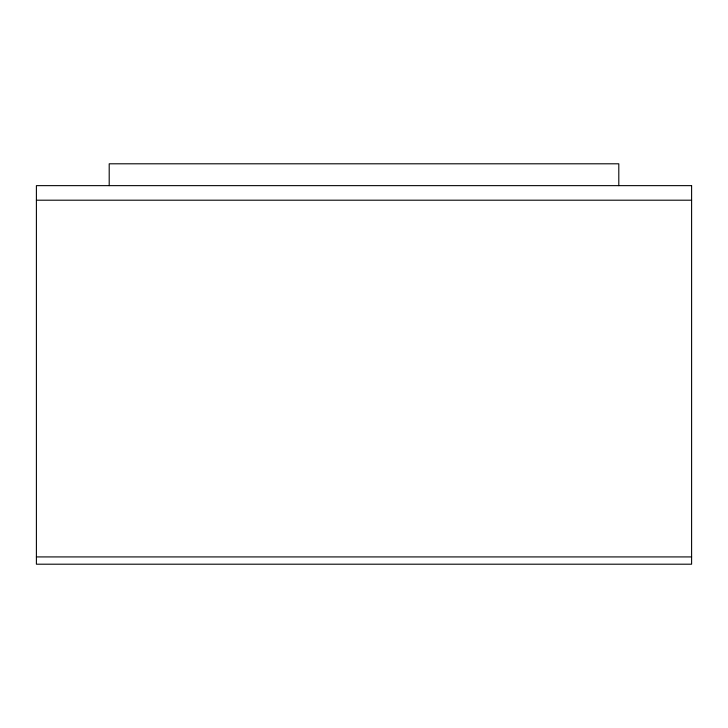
<?xml version="1.0" encoding="UTF-8"?>
<svg xmlns="http://www.w3.org/2000/svg" width="728" height="728" viewBox="0 0 728 728"><rect width="100%" height="100%" fill="white"/><g stroke="black" fill="none" stroke-linecap="round" stroke-linejoin="round"><path stroke-width="1.09" d="M36.4 200.2L691.6 200.2M36.4 556.92L691.6 556.92M618.8 185.64L618.8 163.8L109.2 163.8L109.2 185.64M691.6 185.64L36.4 185.64L36.4 564.2L691.6 564.2L691.6 185.64"/></g></svg>
